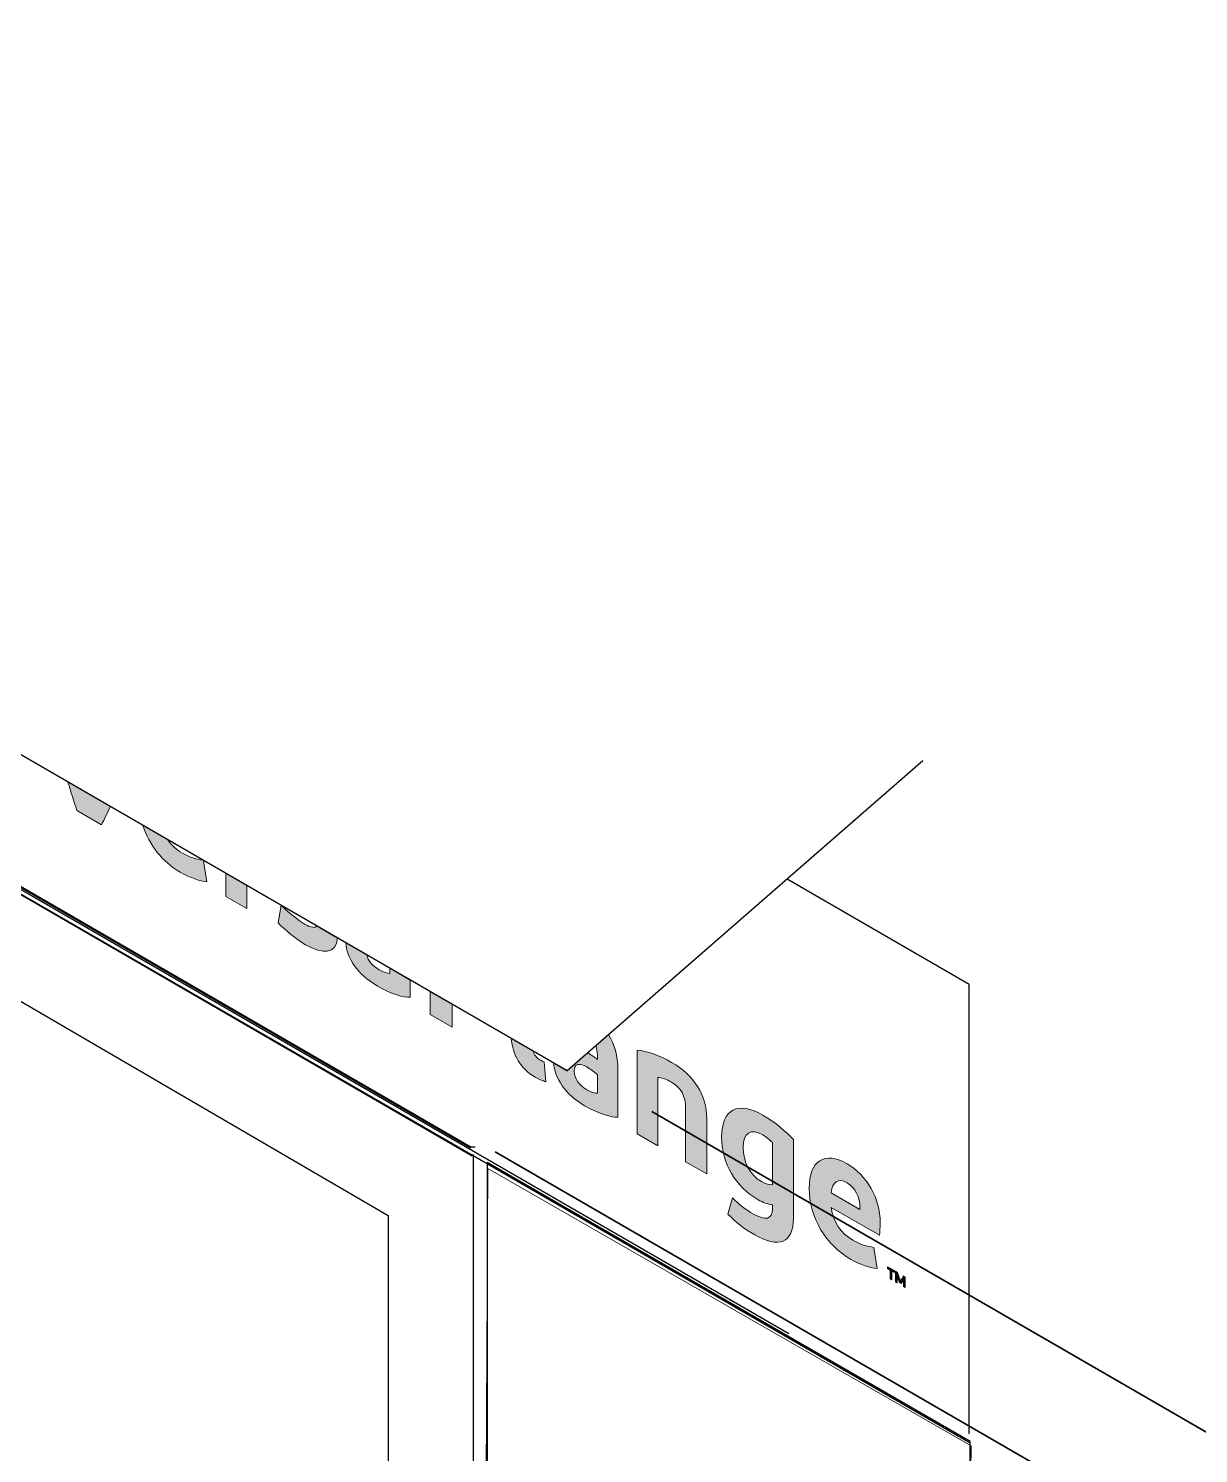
# Model space of a CAD drawing. Header units: inches. Extents: x -20.7 to 76.3, y -55.2 to 19.1.
# Drawn here: x 46.86 to 47.695, y -42.154 to -41.136 of the extents above; entities that cross this region are included whole.
import ezdxf

# ---------------------------------------------------------------- set-up
doc = ezdxf.new("R2010")
doc.units = ezdxf.units.IN
doc.header["$MEASUREMENT"] = 0
doc.linetypes.add('AI-Linetype-43', pattern=[0.375113, 0.250075, -0.125038])
doc.linetypes.add('AI-Linetype-5', pattern=[1.199738, 0.599869, -0.119974, 0.119974, -0.119974, 0.119974, -0.119974])
for name, color, linetype, lineweight in [('.ATI-TEXT', 7, 'Continuous', 0), ('G-ANNO-TTLB', 7, 'Continuous', 0), ('TYVEK', 7, 'Continuous', 0), ('wall scratch', 7, 'Continuous', 0)]:
    doc.layers.add(name, color=color, linetype=linetype, lineweight=lineweight)

# ---------------------------------------------------------------- blocks, each defined once
blk = doc.blocks.new('Block_35')
at = {"layer": 'TYVEK', "true_color": 0x18467f, "transparency": 33554687}
h = blk.add_hatch(color=156, dxfattribs=at)
h.dxf.hatch_style = 2
h.paths.add_polyline_path([(47.4751, -42.0226), (47.4734, -42.0216), (47.4734, -42.0202), (47.4782, -42.023), (47.4782, -42.0243), (47.4765, -42.0233), (47.4765, -42.0295), (47.4751, -42.0288)])
h = blk.add_hatch(color=156, dxfattribs=at)
h.dxf.hatch_style = 2
edge = h.paths.add_edge_path()
edge.add_spline(control_points=[(47.486, -42.0276), (47.486, -42.0276), (47.486, -42.0351), (47.486, -42.0351), (47.486, -42.0351), (47.4848, -42.0344), (47.4848, -42.0344), (47.4848, -42.0344), (47.4848, -42.0308), (47.4848, -42.0308), (47.4848, -42.0303), (47.4848, -42.0299), (47.4849, -42.0294), (47.4844, -42.0303), (47.4838, -42.0312), (47.4831, -42.0321), (47.4831, -42.0321), (47.482, -42.0315), (47.482, -42.0315), (47.4813, -42.0298), (47.4807, -42.0282), (47.4802, -42.0268), (47.4803, -42.0272), (47.4803, -42.0277), (47.4803, -42.0282), (47.4803, -42.0282), (47.4803, -42.0318), (47.4803, -42.0318), (47.4803, -42.0318), (47.4791, -42.0311), (47.4791, -42.0311), (47.4791, -42.0311), (47.4791, -42.0235), (47.4791, -42.0235), (47.4791, -42.0235), (47.4805, -42.0243), (47.4805, -42.0243), (47.4811, -42.0264), (47.4817, -42.0281), (47.4826, -42.0302), (47.4834, -42.0291), (47.484, -42.0281), (47.4846, -42.0268), (47.4846, -42.0268), (47.486, -42.0276), (47.486, -42.0276)], knot_values=[0, 0, 0, 0, 1, 1, 1, 2, 2, 2, 3, 3, 3, 4, 4, 4, 5, 5, 5, 6, 6, 6, 7, 7, 7, 8, 8, 8, 9, 9, 9, 10, 10, 10, 11, 11, 11, 12, 12, 12, 13, 13, 13, 14, 14, 14, 15, 15, 15, 15], degree=3, periodic=0)
at = {"layer": 'TYVEK'}
blk.add_lwpolyline([(47.4751, -42.0226), (47.4734, -42.0216), (47.4734, -42.0202), (47.4782, -42.023), (47.4782, -42.0243), (47.4765, -42.0233), (47.4765, -42.0295), (47.4751, -42.0288)], close=True, dxfattribs=at)
blk.add_open_spline([(47.486, -42.0276), (47.486, -42.0276), (47.486, -42.0351), (47.486, -42.0351), (47.486, -42.0351), (47.4848, -42.0344), (47.4848, -42.0344), (47.4848, -42.0344), (47.4848, -42.0308), (47.4848, -42.0308), (47.4848, -42.0303), (47.4848, -42.0299), (47.4849, -42.0294), (47.4844, -42.0303), (47.4838, -42.0312), (47.4831, -42.0321), (47.4831, -42.0321), (47.482, -42.0315), (47.482, -42.0315), (47.4813, -42.0298), (47.4807, -42.0282), (47.4802, -42.0268), (47.4803, -42.0272), (47.4803, -42.0277), (47.4803, -42.0282), (47.4803, -42.0282), (47.4803, -42.0318), (47.4803, -42.0318), (47.4803, -42.0318), (47.4791, -42.0311), (47.4791, -42.0311), (47.4791, -42.0311), (47.4791, -42.0235), (47.4791, -42.0235), (47.4791, -42.0235), (47.4805, -42.0243), (47.4805, -42.0243), (47.4811, -42.0264), (47.4817, -42.0281), (47.4826, -42.0302), (47.4834, -42.0291), (47.484, -42.0281), (47.4846, -42.0268), (47.4846, -42.0268), (47.486, -42.0276), (47.486, -42.0276)], degree=3, knots=[0, 0, 0, 0, 1, 1, 1, 2, 2, 2, 3, 3, 3, 4, 4, 4, 5, 5, 5, 6, 6, 6, 7, 7, 7, 8, 8, 8, 9, 9, 9, 10, 10, 10, 11, 11, 11, 12, 12, 12, 13, 13, 13, 14, 14, 14, 15, 15, 15, 15], dxfattribs=at)
blk = doc.blocks.new('Block_36')
at = {"layer": 'TYVEK', "true_color": 0x18467f, "transparency": 33554687}
h = blk.add_hatch(color=156, dxfattribs=at)
h.dxf.hatch_style = 2
edge = h.paths.add_edge_path()
edge.add_spline(control_points=[(46.8882, -41.6742), (46.8903, -41.6813), (46.8924, -41.6879), (46.8946, -41.6944), (46.8946, -41.6944), (46.9121, -41.7046), (46.9121, -41.7046), (46.9143, -41.7006), (46.9164, -41.6962), (46.9185, -41.6917), (46.9185, -41.6917), (46.8882, -41.6742), (46.8882, -41.6742)], knot_values=[0, 0, 0, 0, 1, 1, 1, 2, 2, 2, 3, 3, 3, 4, 4, 4, 4], degree=3, periodic=0)
h = blk.add_hatch(color=156, dxfattribs=at)
h.dxf.hatch_style = 2
edge = h.paths.add_edge_path()
edge.add_spline(control_points=[(46.985, -41.7303), (46.985, -41.7303), (46.985, -41.73), (46.985, -41.73), (46.9849, -41.73), (46.9847, -41.73), (46.9846, -41.7299), (46.98, -41.7294), (46.9751, -41.7279), (46.9699, -41.7249), (46.9656, -41.7224), (46.9621, -41.7193), (46.9594, -41.7154), (46.9594, -41.7154), (46.9417, -41.7051), (46.9417, -41.7051), (46.9461, -41.7192), (46.9558, -41.7312), (46.9683, -41.7385), (46.9756, -41.7426), (46.9826, -41.745), (46.9874, -41.7453), (46.9874, -41.7453), (46.985, -41.7303), (46.985, -41.7303)], knot_values=[0, 0, 0, 0, 1, 1, 1, 2, 2, 2, 3, 3, 3, 4, 4, 4, 5, 5, 5, 6, 6, 6, 7, 7, 7, 8, 8, 8, 8], degree=3, periodic=0)
h = blk.add_hatch(color=156, dxfattribs=at)
h.dxf.hatch_style = 2
edge = h.paths.add_edge_path()
edge.add_spline(control_points=[(47.001, -41.7394), (47.001, -41.7394), (47.001, -41.7558), (47.001, -41.7558), (47.001, -41.7558), (47.016, -41.7644), (47.016, -41.7644), (47.016, -41.7644), (47.016, -41.7481), (47.016, -41.7481), (47.016, -41.7481), (47.001, -41.7394), (47.001, -41.7394)], knot_values=[0, 0, 0, 0, 1, 1, 1, 2, 2, 2, 3, 3, 3, 4, 4, 4, 4], degree=3, periodic=0)
h = blk.add_hatch(color=156, dxfattribs=at)
h.dxf.hatch_style = 2
edge = h.paths.add_edge_path()
edge.add_spline(control_points=[(47.0657, -41.7768), (47.0649, -41.7786), (47.0618, -41.7782), (47.0576, -41.7758), (47.0517, -41.7724), (47.046, -41.7675), (47.0412, -41.7628), (47.0408, -41.7625), (47.0406, -41.7621), (47.0403, -41.7618), (47.0403, -41.7618), (47.0403, -41.7621), (47.0403, -41.7621), (47.0403, -41.7621), (47.0383, -41.7747), (47.0383, -41.7747), (47.0433, -41.7801), (47.051, -41.7862), (47.0579, -41.7903), (47.0704, -41.7975), (47.0797, -41.7969), (47.0807, -41.7856), (47.0807, -41.7856), (47.0657, -41.7768), (47.0657, -41.7768)], knot_values=[0, 0, 0, 0, 1, 1, 1, 2, 2, 2, 3, 3, 3, 4, 4, 4, 5, 5, 5, 6, 6, 6, 7, 7, 7, 8, 8, 8, 8], degree=3, periodic=0)
h = blk.add_hatch(color=156, dxfattribs=at)
h.dxf.hatch_style = 2
edge = h.paths.add_edge_path()
edge.add_spline(control_points=[(47.1179, -41.8071), (47.1179, -41.8071), (47.1179, -41.8108), (47.1179, -41.8108), (47.1164, -41.8108), (47.1136, -41.81), (47.1104, -41.8082), (47.1056, -41.8054), (47.1025, -41.8017), (47.1015, -41.7976), (47.1015, -41.7976), (47.0865, -41.7889), (47.0865, -41.7889), (47.0872, -41.7996), (47.0947, -41.8114), (47.1089, -41.8196), (47.1197, -41.826), (47.1281, -41.8279), (47.1325, -41.8278), (47.1325, -41.8278), (47.1325, -41.8156), (47.1325, -41.8156), (47.1325, -41.8156), (47.1179, -41.8071), (47.1179, -41.8071)], knot_values=[0, 0, 0, 0, 1, 1, 1, 2, 2, 2, 3, 3, 3, 4, 4, 4, 5, 5, 5, 6, 6, 6, 7, 7, 7, 8, 8, 8, 8], degree=3, periodic=0)
h = blk.add_hatch(color=156, dxfattribs=at)
h.dxf.hatch_style = 2
edge = h.paths.add_edge_path()
edge.add_spline(control_points=[(47.1469, -41.8239), (47.1469, -41.8239), (47.1469, -41.8401), (47.1469, -41.8401), (47.1469, -41.8401), (47.1625, -41.8492), (47.1625, -41.8492), (47.1625, -41.8492), (47.1625, -41.8329), (47.1625, -41.8329), (47.1625, -41.8329), (47.1469, -41.8239), (47.1469, -41.8239)], knot_values=[0, 0, 0, 0, 1, 1, 1, 2, 2, 2, 3, 3, 3, 4, 4, 4, 4], degree=3, periodic=0)
h = blk.add_hatch(color=156, dxfattribs=at)
h.dxf.hatch_style = 2
edge = h.paths.add_edge_path()
edge.add_spline(control_points=[(47.2283, -41.874), (47.2274, -41.8736), (47.2263, -41.8732), (47.2251, -41.8725), (47.2228, -41.8711), (47.2212, -41.869), (47.2203, -41.8664), (47.2203, -41.8664), (47.2046, -41.8572), (47.2046, -41.8572), (47.206, -41.869), (47.2111, -41.8788), (47.2218, -41.8849), (47.2239, -41.8861), (47.2274, -41.8875), (47.2293, -41.8882), (47.2293, -41.8882), (47.2283, -41.874), (47.2283, -41.874)], knot_values=[0, 0, 0, 0, 1, 1, 1, 2, 2, 2, 3, 3, 3, 4, 4, 4, 5, 5, 5, 6, 6, 6, 6], degree=3, periodic=0)
h = blk.add_hatch(color=156, dxfattribs=at)
h.dxf.hatch_style = 2
edge = h.paths.add_edge_path()
edge.add_spline(control_points=[(47.2662, -41.8964), (47.2646, -41.8965), (47.2619, -41.8957), (47.2586, -41.8938), (47.2529, -41.8904), (47.2496, -41.8858), (47.2496, -41.8806), (47.2496, -41.8747), (47.2536, -41.8747), (47.2586, -41.8776), (47.2611, -41.8792), (47.2637, -41.881), (47.2662, -41.8831), (47.2662, -41.8831), (47.2662, -41.8964), (47.2662, -41.8964)], knot_values=[0, 0, 0, 0, 1, 1, 1, 2, 2, 2, 3, 3, 3, 4, 4, 4, 5, 5, 5, 5], degree=3, periodic=0)
edge = h.paths.add_edge_path()
edge.add_spline(control_points=[(47.274, -41.8544), (47.274, -41.8544), (47.265, -41.8624), (47.265, -41.8624), (47.2658, -41.8644), (47.2662, -41.8667), (47.2662, -41.8692), (47.2662, -41.8692), (47.2662, -41.8722), (47.2662, -41.8722), (47.2643, -41.8707), (47.2617, -41.8689), (47.2593, -41.8674), (47.2593, -41.8674), (47.2444, -41.8803), (47.2444, -41.8803), (47.2444, -41.8803), (47.2349, -41.8747), (47.2349, -41.8747), (47.2357, -41.8854), (47.2431, -41.8972), (47.2571, -41.9053), (47.2681, -41.9115), (47.2764, -41.9135), (47.2808, -41.9135), (47.2808, -41.9135), (47.2808, -41.8788), (47.2808, -41.8788), (47.2808, -41.8699), (47.2786, -41.8615), (47.274, -41.8544)], knot_values=[0, 0, 0, 0, 1, 1, 1, 2, 2, 2, 3, 3, 3, 4, 4, 4, 5, 5, 5, 6, 6, 6, 7, 7, 7, 8, 8, 8, 9, 9, 9, 10, 10, 10, 10], degree=3, periodic=0)
h = blk.add_hatch(color=156, dxfattribs=at)
h.dxf.hatch_style = 2
edge = h.paths.add_edge_path()
edge.add_spline(control_points=[(47.3192, -41.8743), (47.3108, -41.8694), (47.3014, -41.8661), (47.2946, -41.8656), (47.2946, -41.8656), (47.2946, -41.9254), (47.2946, -41.9254), (47.2946, -41.9254), (47.3094, -41.934), (47.3094, -41.934), (47.3094, -41.934), (47.3094, -41.8851), (47.3094, -41.8851), (47.3124, -41.8853), (47.3156, -41.8864), (47.319, -41.8885), (47.3257, -41.8924), (47.3292, -41.8983), (47.3292, -41.9069), (47.3292, -41.9069), (47.3292, -41.9454), (47.3292, -41.9454), (47.3292, -41.9454), (47.3443, -41.954), (47.3443, -41.954), (47.3443, -41.954), (47.3443, -41.9143), (47.3443, -41.9143), (47.3443, -41.8978), (47.3351, -41.8835), (47.3192, -41.8743)], knot_values=[0, 0, 0, 0, 1, 1, 1, 2, 2, 2, 3, 3, 3, 4, 4, 4, 5, 5, 5, 6, 6, 6, 7, 7, 7, 8, 8, 8, 9, 9, 9, 10, 10, 10, 10], degree=3, periodic=0)
h = blk.add_hatch(color=156, dxfattribs=at)
h.dxf.hatch_style = 2
edge = h.paths.add_edge_path()
edge.add_spline(control_points=[(47.3911, -41.9618), (47.3889, -41.9617), (47.3864, -41.9611), (47.3833, -41.9594), (47.375, -41.9546), (47.3703, -41.9454), (47.3703, -41.935), (47.3703, -41.9247), (47.3754, -41.921), (47.3843, -41.9261), (47.3867, -41.9275), (47.3892, -41.9296), (47.3911, -41.9314), (47.3911, -41.9314), (47.3911, -41.9618), (47.3911, -41.9618)], knot_values=[0, 0, 0, 0, 1, 1, 1, 2, 2, 2, 3, 3, 3, 4, 4, 4, 5, 5, 5, 5], degree=3, periodic=0)
edge = h.paths.add_edge_path()
edge.add_spline(control_points=[(47.3843, -41.9119), (47.3668, -41.9018), (47.3549, -41.9075), (47.3549, -41.9276), (47.3549, -41.9465), (47.3649, -41.9631), (47.381, -41.9724), (47.3843, -41.9743), (47.3878, -41.9756), (47.3911, -41.976), (47.3911, -41.976), (47.3911, -41.9789), (47.3911, -41.9789), (47.3911, -41.9865), (47.3861, -41.9875), (47.3776, -41.9826), (47.3722, -41.9796), (47.3672, -41.9757), (47.3626, -41.971), (47.3626, -41.971), (47.3594, -41.9826), (47.3594, -41.9826), (47.3654, -41.9889), (47.3703, -41.9928), (47.3786, -41.9975), (47.3956, -42.0074), (47.4061, -42.0033), (47.4061, -41.9857), (47.4061, -41.9857), (47.4061, -41.9294), (47.4061, -41.9294), (47.4013, -41.9242), (47.3929, -41.9168), (47.3843, -41.9119)], knot_values=[0, 0, 0, 0, 1, 1, 1, 2, 2, 2, 3, 3, 3, 4, 4, 4, 5, 5, 5, 6, 6, 6, 7, 7, 7, 8, 8, 8, 9, 9, 9, 10, 10, 10, 11, 11, 11, 11], degree=3, periodic=0)
h = blk.add_hatch(color=156, dxfattribs=at)
h.dxf.hatch_style = 2
edge = h.paths.add_edge_path()
edge.add_spline(control_points=[(47.4536, -41.9793), (47.4536, -41.9793), (47.4331, -41.9674), (47.4331, -41.9674), (47.434, -41.9594), (47.4381, -41.9567), (47.4444, -41.9603), (47.4504, -41.9638), (47.4536, -41.9708), (47.4536, -41.9778), (47.4536, -41.9778), (47.4536, -41.9793), (47.4536, -41.9793)], knot_values=[0, 0, 0, 0, 1, 1, 1, 2, 2, 2, 3, 3, 3, 4, 4, 4, 4], degree=3, periodic=0)
edge = h.paths.add_edge_path()
edge.add_spline(control_points=[(47.4681, -41.9886), (47.4681, -41.9718), (47.4588, -41.9549), (47.4444, -41.9467), (47.4285, -41.9374), (47.4174, -41.9444), (47.4174, -41.9643), (47.4174, -41.985), (47.4294, -42.0047), (47.4469, -42.0149), (47.4542, -42.019), (47.4612, -42.0213), (47.466, -42.0215), (47.466, -42.0215), (47.4636, -42.0064), (47.4636, -42.0064), (47.4589, -42.0058), (47.4537, -42.0043), (47.4485, -42.0012), (47.4397, -41.9962), (47.4346, -41.9887), (47.4332, -41.9779), (47.4332, -41.9779), (47.4676, -41.9978), (47.4676, -41.9978), (47.4678, -41.9954), (47.4681, -41.9924), (47.4681, -41.9886)], knot_values=[0, 0, 0, 0, 1, 1, 1, 2, 2, 2, 3, 3, 3, 4, 4, 4, 5, 5, 5, 6, 6, 6, 7, 7, 7, 8, 8, 8, 9, 9, 9, 9], degree=3, periodic=0)
at = {"layer": 'TYVEK'}
for points, knots in [([(46.8882, -41.6742), (46.8903, -41.6813), (46.8924, -41.6879), (46.8946, -41.6944), (46.8946, -41.6944), (46.9121, -41.7046), (46.9121, -41.7046), (46.9143, -41.7006), (46.9164, -41.6962), (46.9185, -41.6917), (46.9185, -41.6917), (46.8882, -41.6742), (46.8882, -41.6742)], [0, 0, 0, 0, 1, 1, 1, 2, 2, 2, 3, 3, 3, 4, 4, 4, 4]), ([(46.985, -41.7303), (46.985, -41.7303), (46.985, -41.73), (46.985, -41.73), (46.9849, -41.73), (46.9847, -41.73), (46.9846, -41.7299), (46.98, -41.7294), (46.9751, -41.7279), (46.9699, -41.7249), (46.9656, -41.7224), (46.9621, -41.7193), (46.9594, -41.7154), (46.9594, -41.7154), (46.9417, -41.7051), (46.9417, -41.7051), (46.9461, -41.7192), (46.9558, -41.7312), (46.9683, -41.7385), (46.9756, -41.7426), (46.9826, -41.745), (46.9874, -41.7453), (46.9874, -41.7453), (46.985, -41.7303), (46.985, -41.7303)], [0, 0, 0, 0, 1, 1, 1, 2, 2, 2, 3, 3, 3, 4, 4, 4, 5, 5, 5, 6, 6, 6, 7, 7, 7, 8, 8, 8, 8]), ([(47.001, -41.7394), (47.001, -41.7394), (47.001, -41.7558), (47.001, -41.7558), (47.001, -41.7558), (47.016, -41.7644), (47.016, -41.7644), (47.016, -41.7644), (47.016, -41.7481), (47.016, -41.7481), (47.016, -41.7481), (47.001, -41.7394), (47.001, -41.7394)], [0, 0, 0, 0, 1, 1, 1, 2, 2, 2, 3, 3, 3, 4, 4, 4, 4]), ([(47.0657, -41.7768), (47.0649, -41.7786), (47.0618, -41.7782), (47.0576, -41.7758), (47.0517, -41.7724), (47.046, -41.7675), (47.0412, -41.7628), (47.0408, -41.7625), (47.0406, -41.7621), (47.0403, -41.7618), (47.0403, -41.7618), (47.0403, -41.7621), (47.0403, -41.7621), (47.0403, -41.7621), (47.0383, -41.7747), (47.0383, -41.7747), (47.0433, -41.7801), (47.051, -41.7862), (47.0579, -41.7903), (47.0704, -41.7975), (47.0797, -41.7969), (47.0807, -41.7856), (47.0807, -41.7856), (47.0657, -41.7768), (47.0657, -41.7768)], [0, 0, 0, 0, 1, 1, 1, 2, 2, 2, 3, 3, 3, 4, 4, 4, 5, 5, 5, 6, 6, 6, 7, 7, 7, 8, 8, 8, 8]), ([(47.1179, -41.8071), (47.1179, -41.8071), (47.1179, -41.8108), (47.1179, -41.8108), (47.1164, -41.8108), (47.1136, -41.81), (47.1104, -41.8082), (47.1056, -41.8054), (47.1025, -41.8017), (47.1015, -41.7976), (47.1015, -41.7976), (47.0865, -41.7889), (47.0865, -41.7889), (47.0872, -41.7996), (47.0947, -41.8114), (47.1089, -41.8196), (47.1197, -41.826), (47.1281, -41.8279), (47.1325, -41.8278), (47.1325, -41.8278), (47.1325, -41.8156), (47.1325, -41.8156), (47.1325, -41.8156), (47.1179, -41.8071), (47.1179, -41.8071)], [0, 0, 0, 0, 1, 1, 1, 2, 2, 2, 3, 3, 3, 4, 4, 4, 5, 5, 5, 6, 6, 6, 7, 7, 7, 8, 8, 8, 8]), ([(47.1469, -41.8239), (47.1469, -41.8239), (47.1469, -41.8401), (47.1469, -41.8401), (47.1469, -41.8401), (47.1625, -41.8492), (47.1625, -41.8492), (47.1625, -41.8492), (47.1625, -41.8329), (47.1625, -41.8329), (47.1625, -41.8329), (47.1469, -41.8239), (47.1469, -41.8239)], [0, 0, 0, 0, 1, 1, 1, 2, 2, 2, 3, 3, 3, 4, 4, 4, 4]), ([(47.2283, -41.874), (47.2274, -41.8736), (47.2263, -41.8732), (47.2251, -41.8725), (47.2228, -41.8711), (47.2212, -41.869), (47.2203, -41.8664), (47.2203, -41.8664), (47.2046, -41.8572), (47.2046, -41.8572), (47.206, -41.869), (47.2111, -41.8788), (47.2218, -41.8849), (47.2239, -41.8861), (47.2274, -41.8875), (47.2293, -41.8882), (47.2293, -41.8882), (47.2283, -41.874), (47.2283, -41.874)], [0, 0, 0, 0, 1, 1, 1, 2, 2, 2, 3, 3, 3, 4, 4, 4, 5, 5, 5, 6, 6, 6, 6]), ([(47.274, -41.8544), (47.274, -41.8544), (47.265, -41.8624), (47.265, -41.8624), (47.2658, -41.8644), (47.2662, -41.8667), (47.2662, -41.8692), (47.2662, -41.8692), (47.2662, -41.8722), (47.2662, -41.8722), (47.2643, -41.8707), (47.2617, -41.8689), (47.2593, -41.8674), (47.2593, -41.8674), (47.2444, -41.8803), (47.2444, -41.8803), (47.2444, -41.8803), (47.2349, -41.8747), (47.2349, -41.8747), (47.2357, -41.8854), (47.2431, -41.8972), (47.2571, -41.9053), (47.2681, -41.9115), (47.2764, -41.9135), (47.2808, -41.9135), (47.2808, -41.9135), (47.2808, -41.8788), (47.2808, -41.8788), (47.2808, -41.8699), (47.2786, -41.8615), (47.274, -41.8544)], [0, 0, 0, 0, 1, 1, 1, 2, 2, 2, 3, 3, 3, 4, 4, 4, 5, 5, 5, 6, 6, 6, 7, 7, 7, 8, 8, 8, 9, 9, 9, 10, 10, 10, 10]), ([(47.3192, -41.8743), (47.3108, -41.8694), (47.3014, -41.8661), (47.2946, -41.8656), (47.2946, -41.8656), (47.2946, -41.9254), (47.2946, -41.9254), (47.2946, -41.9254), (47.3094, -41.934), (47.3094, -41.934), (47.3094, -41.934), (47.3094, -41.8851), (47.3094, -41.8851), (47.3124, -41.8853), (47.3156, -41.8864), (47.319, -41.8885), (47.3257, -41.8924), (47.3292, -41.8983), (47.3292, -41.9069), (47.3292, -41.9069), (47.3292, -41.9454), (47.3292, -41.9454), (47.3292, -41.9454), (47.3443, -41.954), (47.3443, -41.954), (47.3443, -41.954), (47.3443, -41.9143), (47.3443, -41.9143), (47.3443, -41.8978), (47.3351, -41.8835), (47.3192, -41.8743)], [0, 0, 0, 0, 1, 1, 1, 2, 2, 2, 3, 3, 3, 4, 4, 4, 5, 5, 5, 6, 6, 6, 7, 7, 7, 8, 8, 8, 9, 9, 9, 10, 10, 10, 10]), ([(47.2662, -41.8964), (47.2646, -41.8965), (47.2619, -41.8957), (47.2586, -41.8938), (47.2529, -41.8904), (47.2496, -41.8858), (47.2496, -41.8806), (47.2496, -41.8747), (47.2536, -41.8747), (47.2586, -41.8776), (47.2611, -41.8792), (47.2637, -41.881), (47.2662, -41.8831), (47.2662, -41.8831), (47.2662, -41.8964), (47.2662, -41.8964)], [0, 0, 0, 0, 1, 1, 1, 2, 2, 2, 3, 3, 3, 4, 4, 4, 5, 5, 5, 5]), ([(47.3843, -41.9119), (47.3668, -41.9018), (47.3549, -41.9075), (47.3549, -41.9276), (47.3549, -41.9465), (47.3649, -41.9631), (47.381, -41.9724), (47.3843, -41.9743), (47.3878, -41.9756), (47.3911, -41.976), (47.3911, -41.976), (47.3911, -41.9789), (47.3911, -41.9789), (47.3911, -41.9865), (47.3861, -41.9875), (47.3776, -41.9826), (47.3722, -41.9796), (47.3672, -41.9757), (47.3626, -41.971), (47.3626, -41.971), (47.3594, -41.9826), (47.3594, -41.9826), (47.3654, -41.9889), (47.3703, -41.9928), (47.3786, -41.9975), (47.3956, -42.0074), (47.4061, -42.0033), (47.4061, -41.9857), (47.4061, -41.9857), (47.4061, -41.9294), (47.4061, -41.9294), (47.4013, -41.9242), (47.3929, -41.9168), (47.3843, -41.9119)], [0, 0, 0, 0, 1, 1, 1, 2, 2, 2, 3, 3, 3, 4, 4, 4, 5, 5, 5, 6, 6, 6, 7, 7, 7, 8, 8, 8, 9, 9, 9, 10, 10, 10, 11, 11, 11, 11]), ([(47.3911, -41.9618), (47.3889, -41.9617), (47.3864, -41.9611), (47.3833, -41.9594), (47.375, -41.9546), (47.3703, -41.9454), (47.3703, -41.935), (47.3703, -41.9247), (47.3754, -41.921), (47.3843, -41.9261), (47.3867, -41.9275), (47.3892, -41.9296), (47.3911, -41.9314), (47.3911, -41.9314), (47.3911, -41.9618), (47.3911, -41.9618)], [0, 0, 0, 0, 1, 1, 1, 2, 2, 2, 3, 3, 3, 4, 4, 4, 5, 5, 5, 5]), ([(47.4681, -41.9886), (47.4681, -41.9718), (47.4588, -41.9549), (47.4444, -41.9467), (47.4285, -41.9374), (47.4174, -41.9444), (47.4174, -41.9643), (47.4174, -41.985), (47.4294, -42.0047), (47.4469, -42.0149), (47.4542, -42.019), (47.4612, -42.0213), (47.466, -42.0215), (47.466, -42.0215), (47.4636, -42.0064), (47.4636, -42.0064), (47.4589, -42.0058), (47.4537, -42.0043), (47.4485, -42.0012), (47.4397, -41.9962), (47.4346, -41.9887), (47.4332, -41.9779), (47.4332, -41.9779), (47.4676, -41.9978), (47.4676, -41.9978), (47.4678, -41.9954), (47.4681, -41.9924), (47.4681, -41.9886)], [0, 0, 0, 0, 1, 1, 1, 2, 2, 2, 3, 3, 3, 4, 4, 4, 5, 5, 5, 6, 6, 6, 7, 7, 7, 8, 8, 8, 9, 9, 9, 9]), ([(47.4536, -41.9793), (47.4536, -41.9793), (47.4331, -41.9674), (47.4331, -41.9674), (47.434, -41.9594), (47.4381, -41.9567), (47.4444, -41.9603), (47.4504, -41.9638), (47.4536, -41.9708), (47.4536, -41.9778), (47.4536, -41.9778), (47.4536, -41.9793), (47.4536, -41.9793)], [0, 0, 0, 0, 1, 1, 1, 2, 2, 2, 3, 3, 3, 4, 4, 4, 4])]:
    blk.add_open_spline(points, degree=3, knots=knots, dxfattribs=at)
blk = doc.blocks.new('Block_34')
at = {"layer": 'TYVEK'}
for name in ['Block_36', 'Block_35']:
    blk.add_blockref(name, (0, 0), dxfattribs=at)
blk = doc.blocks.new('Block_33')
at = {"layer": 'TYVEK'}
blk.add_blockref('Block_34', (0, 0), dxfattribs=at)
blk = doc.blocks.new('Block_138')
at = {"layer": 'TYVEK', "color": 3, "lineweight": 25, "true_color": 0x00ff00}
for points in [[(47.2711, -41.8887)], [(47.1774, -41.9402)]]:
    blk.add_lwpolyline(points, dxfattribs=at)
blk = doc.blocks.new('Block_392')
at = {"layer": 'TYVEK', "color": 3, "lineweight": 25, "true_color": 0x00ff00}
blk.add_lwpolyline([(47.2711, -41.8873)], dxfattribs=at)
blk = doc.blocks.new('Block_393')
at = {"layer": 'TYVEK', "color": 3, "lineweight": 25, "true_color": 0x00ff00}
for points in [[(47.2711, -41.8873)], [(47.1774, -41.9388)]]:
    blk.add_lwpolyline(points, dxfattribs=at)
blk = doc.blocks.new('Block_430')
at = {"layer": '.ATI-TEXT', "color": 1, "lineweight": 35, "true_color": 0xff0000}
for p, q in [((47.305, -41.9093), (49.0428, -42.9147)), ((47.1933, -41.9382), (49.0428, -43.0082))]:
    blk.add_line(p, q, dxfattribs=at)

msp = doc.modelspace()

# ---------------------------------------------------------------- hatches: boundary and pattern name
at = {"layer": 'G-ANNO-TTLB', "true_color": 0xff00ff, "transparency": 33554687}
h = msp.add_hatch(color=6, dxfattribs=at)
edge = h.paths.add_edge_path()
edge.add_spline(control_points=[(71.8573, -54.9456), (71.8573, -54.9456), (31.1572, -54.9456), (31.1572, -54.9456), (31.1572, -54.9456), (31.1572, -20.8103), (31.1572, -20.8103), (31.1572, -20.8103), (71.8573, -20.8103), (71.8573, -20.8103), (71.8573, -20.8103), (71.8573, -54.9456), (71.8573, -54.9456)], knot_values=[0, 0, 0, 0, 1, 1, 1, 2, 2, 2, 3, 3, 3, 4, 4, 4, 4], degree=3, periodic=0)
edge = h.paths.add_edge_path()
edge.add_spline(control_points=[(31.2823, -20.9353), (31.2823, -20.9353), (31.2823, -54.8205), (31.2823, -54.8205), (31.2823, -54.8205), (71.7322, -54.8205), (71.7322, -54.8205), (71.7322, -54.8205), (71.7322, -20.9353), (71.7322, -20.9353), (71.7322, -20.9353), (31.2823, -20.9353), (31.2823, -20.9353)], knot_values=[0, 0, 0, 0, 1, 1, 1, 2, 2, 2, 3, 3, 3, 4, 4, 4, 4], degree=3, periodic=0)
edge.add_line((31.2823, -20.9353), (31.2823, -20.9353))
at = {"layer": 'TYVEK', "true_color": 0x000000, "transparency": 33554687}
h = msp.add_hatch(dxfattribs=at)
h.set_pattern_fill('_U', color=18, scale=10, angle=45, style=2, pattern_type=0)
h.set_pattern_definition([(45, (0, 0), (-7.071, 7.071), [])])
h.paths.add_polyline_path([(47.5331, -42.1482), (47.5301, -42.3578), (47.1868, -42.1685), (47.1879, -41.9501)])

# ---------------------------------------------------------------- linework, layer by layer
at = {"layer": 'G-ANNO-TTLB'}
for points in [[(71.8573, -54.9456), (71.8573, -54.9456), (31.1572, -54.9456), (31.1572, -54.9456), (31.1572, -54.9456), (31.1572, -20.8103), (31.1572, -20.8103), (31.1572, -20.8103), (71.8573, -20.8103), (71.8573, -20.8103), (71.8573, -20.8103), (71.8573, -54.9456), (71.8573, -54.9456)], [(31.2823, -20.9353), (31.2823, -20.9353), (31.2823, -54.8205), (31.2823, -54.8205), (31.2823, -54.8205), (71.7322, -54.8205), (71.7322, -54.8205), (71.7322, -54.8205), (71.7322, -20.9353), (71.7322, -20.9353), (71.7322, -20.9353), (31.2823, -20.9353), (31.2823, -20.9353)]]:
    msp.add_open_spline(points, degree=3, knots=[0, 0, 0, 0, 1, 1, 1, 2, 2, 2, 3, 3, 3, 4, 4, 4, 4], dxfattribs=at)
at = {"layer": 'TYVEK', "color": 1, "lineweight": 25, "true_color": 0xff0000}
for p, q in [((47.5323, -42.1462), (45.6704, -41.0701)), ((47.5316, -41.8188), (47.4016, -41.7436)), ((47.5316, -42.1395), (47.5316, -41.8187))]:
    msp.add_line(p, q, dxfattribs=at)
at = {"layer": 'TYVEK', "color": 2, "lineweight": 25, "true_color": 0xffff00}
msp.add_line((45.8135, -41.1485), (47.4028, -42.0679), dxfattribs=at)
at = {"layer": 'TYVEK', "color": 3, "lineweight": 25, "true_color": 0x00ff00}
for p, q in [((46.0252, -41.2749), (47.1767, -41.9411)), ((47.1774, -41.9402), (47.1774, -44.3299))]:
    msp.add_line(p, q, dxfattribs=at)
at = {"layer": 'TYVEK', "color": 18, "lineweight": 25, "true_color": 0x000000}
for p, q in [((46.0287, -41.2709), (47.1759, -41.9346)), ((46.0287, -41.2716), (47.1759, -41.9353))]:
    msp.add_line(p, q, dxfattribs=at)
at = {"layer": 'TYVEK', "color": 18, "linetype": 'AI-Linetype-43', "lineweight": 25, "true_color": 0x000000}
msp.add_line((47.1759, -41.9346), (47.1789, -41.9346), dxfattribs=at)
at = {"layer": 'TYVEK', "color": 18, "lineweight": 25, "true_color": 0x000000}
msp.add_lwpolyline([(47.4985, -41.659), (47.2445, -41.8803), (45.9782, -41.1477), (45.8192, -40.7686)], dxfattribs=at)
at = {"layer": 'TYVEK', "color": 3, "lineweight": 25, "true_color": 0x00ff00}
for points in [[(46.0851, -43.6196), (46.0851, -41.3822), (47.1168, -41.9837), (47.1168, -44.2173), (46.0851, -43.6196)], [(47.2711, -41.8887)], [(47.3492, -41.9396)], [(47.3492, -41.9411)]]:
    msp.add_lwpolyline(points, dxfattribs=at)
at = {"layer": 'TYVEK'}
msp.add_lwpolyline([(47.5331, -42.1482), (47.5301, -42.3578), (47.1868, -42.1685), (47.1879, -41.9501)], close=True, dxfattribs=at)
at = {"layer": 'TYVEK', "color": 1, "lineweight": 25, "true_color": 0xff0000}
msp.add_lwpolyline([(47.5323, -42.145), (47.1874, -41.9458), (47.1874, -42.1648), (47.5323, -42.364)], close=True, dxfattribs=at)
at = {"layer": 'wall scratch', "color": 252, "linetype": 'AI-Linetype-5', "lineweight": 25, "true_color": 0x848484}
msp.add_lwpolyline([(47.0793, -41.9402)], dxfattribs=at)

# ---------------------------------------------------------------- block references
at = {"layer": '.ATI-TEXT'}
msp.add_blockref('Block_430', (0, 0), dxfattribs=at)
at = {"layer": 'TYVEK'}
for name in ['Block_392', 'Block_33', 'Block_393', 'Block_138']:
    msp.add_blockref(name, (0, 0), dxfattribs=at)

doc.saveas('drawing.dxf')
